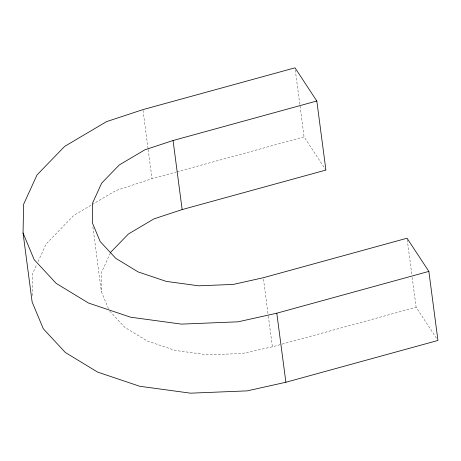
<?xml version="1.0" encoding="UTF-8"?>
<svg xmlns="http://www.w3.org/2000/svg" width="461" height="461" viewBox="0 0 461 461"><rect width="100%" height="100%" fill="white"/><g stroke="black" fill="none" stroke-linecap="round" stroke-linejoin="round"><path stroke-width="0.35" stroke-dasharray="2.31 1.73" d="M32.264 295.599L32.696 273.396L36.874 264.239M108.462 308.657L101.397 291.738L101.783 271.869L110.767 252.19M38.067 261.623L46.123 243.967L73.702 215.489L91.566 204.92M92.183 204.551L115.59 190.704L152.021 178.678L176.321 171.999M177.018 171.809L304.087 136.882L325.904 170.063M109.764 311.135L124.833 327.373L147.226 340.984L175.376 350.458L207.825 354.872L242.417 353.466L272.376 346.793L281.406 344.309M282.097 344.119L416.133 307.28L436.78 338.685M407.23 239.645L411.823 274.531M412.197 277.378L416.133 307.28M295.276 69.957L304.087 136.882M263.473 279.159L268.25 315.468M268.342 316.183L272.376 346.793M143.019 110.329L148.085 148.776M148.177 149.485L152.021 178.678M92.868 226.95L101.397 291.738"/><path stroke-width="0.69" d="M316.816 101.005L173.059 140.513L144.835 149.831L119.266 164.957L101.674 183.132L92.69 202.811L92.304 222.68L100.187 241.552L115.74 258.316L138.133 271.927L166.288 281.4L198.731 285.814L233.324 284.408L263.283 277.735L407.04 238.222L428.857 271.402L437.95 340.46L285.883 382.255L247.211 390.87L190.537 393.175L139.683 386.255L97.588 372.09L65.295 352.463L43.288 328.745L32.143 302.047L23.05 232.989L23.603 204.338L37.036 174.909L64.609 146.431L106.503 121.646L142.927 109.62L295 67.825L316.816 101.005L325.904 170.063L182.147 209.576L153.928 218.889L128.36 234.021L110.767 252.19M23.05 232.989L34.195 259.687L56.202 283.406L88.495 303.033L130.59 317.197L181.444 324.118L238.118 321.813L276.79 313.198L428.857 271.402M276.79 313.198L285.883 382.255M173.059 140.513L182.147 209.576"/></g></svg>
